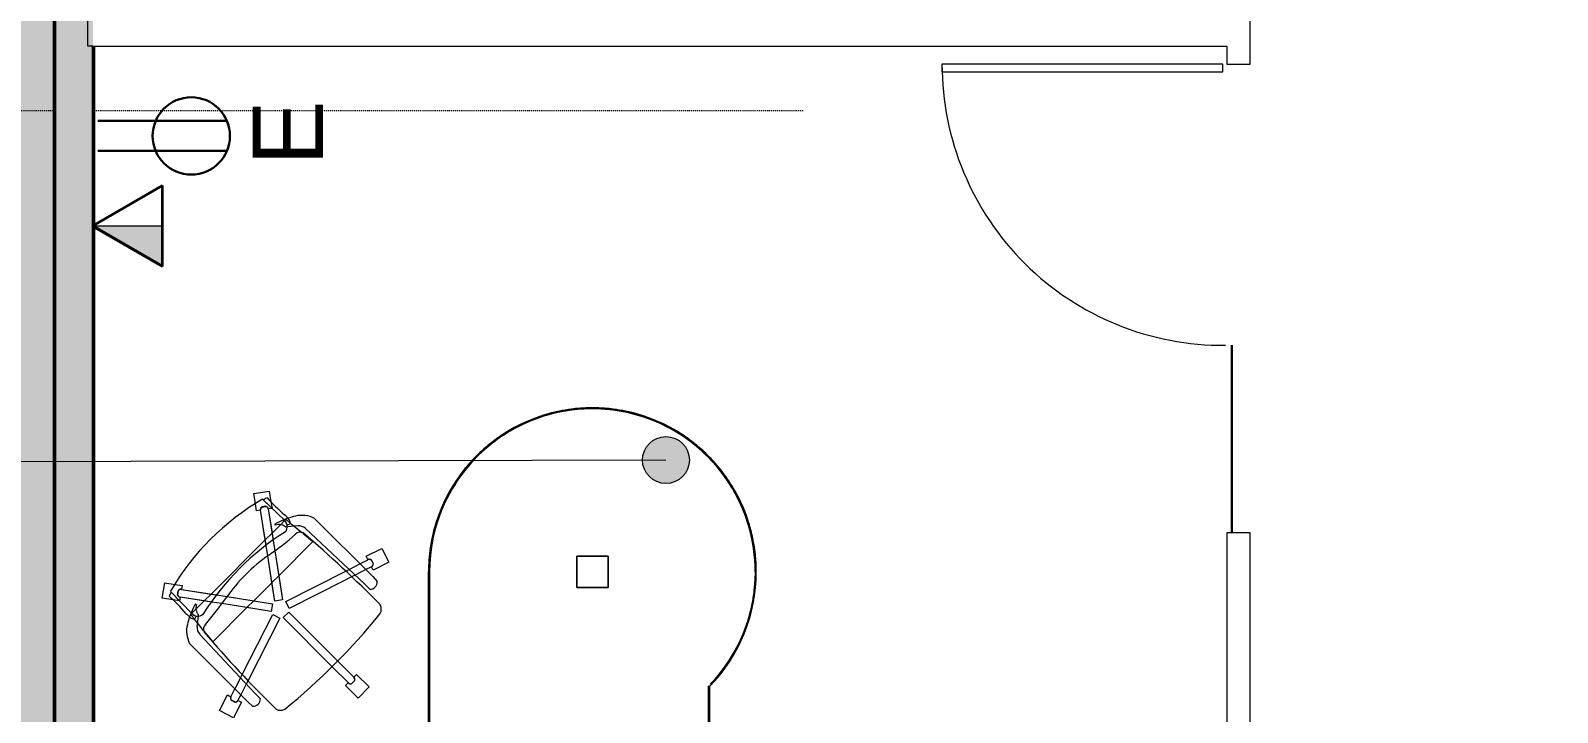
# Model space of a CAD drawing. Header units: inches. Extents: x 416 to 2283, y -56 to 1824.
# Drawn here: x 1642.8 to 1838.4, y 384.6 to 471.9 of the extents above; entities that cross this region are included whole.
import ezdxf

# ---------------------------------------------------------------- set-up
doc = ezdxf.new("R2010")
doc.units = ezdxf.units.IN
doc.header["$MEASUREMENT"] = 0
doc.linetypes.add('Dash 1_8_', pattern=[0.25, 0.125, -0.125])
for name, color, linetype, lineweight in [('A-ANNO-NOTE', 131, 'Continuous', 13), ('A-AREA-IDEN', 2, 'Continuous', 9), ('A-DETL-GENF', 92, 'Continuous', 9), ('A-DETL-THIN', 151, 'Continuous', 9), ('A-DOOR', 31, 'Continuous', 13), ('A-GLAZ', 151, 'Continuous', 13), ('A-WALL', 113, 'Continuous', 9), ('A-WALL-PATT', 111, 'Continuous', 13), ('I-FURN', 30, 'Continuous', 9), ('I-FURN-PNLS', 30, 'Continuous', 9), ('I-WALL', 2, 'Continuous', 13), ('Orbis - Background_dwg', 8, 'Continuous', 9), ('Orbis_AR$0$A-Wall-Exst', 7, 'Continuous', 9)]:
    doc.layers.add(name, color=color, linetype=linetype, lineweight=lineweight)
doc.styles.add('Swis721 Lt BT', font='swissl.ttf', dxfattribs={"height": 9})

# ---------------------------------------------------------------- blocks, each defined once
blk = doc.blocks.new('Door - Glass Single - Full Rail - Short Handle-7028100-Level XX  POWER _ SIGNAL')
at = {"layer": 'A-DOOR', "lineweight": 20}
for p, q in [((17, 38), (17, 2)), ((18, 38), (17, 38)), ((18, 2), (18, 38)), ((17, 2), (18, 2))]:
    blk.add_line(p, q, dxfattribs=at)
at = {"layer": 'A-DOOR', "lineweight": 9}
blk.add_arc((18, 2), 36, 90, 180.5, dxfattribs=at)
blk = doc.blocks.new('Frameless opening with glazing - 24_ x 84_-7275717-Level XX  POWER _ SIGNAL')
at = {"layer": 'A-GLAZ', "lineweight": 30}
blk.add_line((-13.5, -0.875), (10.5, -0.875), dxfattribs=at)
blk = doc.blocks.new('Zira Wksta 12 - Type 1-7470890-Level XX  POWER _ SIGNAL')
at = {"layer": 'I-FURN', "linetype": 'Dash 1_8_'}
for p, q in [((-108, 12), (-108, -79)), ((-108, -83.87), (-108, -114))]:
    blk.add_line(p, q, dxfattribs=at)
at = {"layer": 'I-FURN'}
for p, q in [((-47, -13), (-51, -13)), ((-51, -13), (-51, -17)), ((-51, -17), (-51, -13)), ((-51, -13), (-47, -13)), ((-47, -17), (-47, -13)), ((-47, -13), (-47, -17)), ((-51, -17), (-47, -17)), ((-47, -17), (-51, -17)), ((-52.01, -41.99), (-50.23, -41.09)), ((-52.01, -41.99), (-50.23, -41.09)), ((-50.99, -44), (-52.01, -41.99)), ((-50.99, -44), (-52.01, -41.99)), ((-50.23, -41.09), (-49.21, -43.09)), ((-50.23, -41.09), (-49.21, -43.09)), ((-48.39, -43.13), (-47.78, -42.56)), ((-55.84, -50.59), (-48.39, -43.13)), ((-47.47, -44.21), (-54.53, -51.76)), ((-50.56, -43.78), (-50.99, -44)), ((-50.56, -43.78), (-50.99, -44)), ((-50.03, -44.78), (-50.55, -43.77)), ((-50.03, -44.78), (-50.55, -43.77)), ((-50.05, -43.09), (-50.5, -43.32)), ((-50.05, -43.09), (-50.5, -43.32)), ((-50.49, -43.32), (-50.05, -43.1)), ((-50.49, -43.32), (-50.05, -43.1)), ((-49.32, -46.18), (-50.03, -44.78)), ((-49.32, -46.18), (-50.03, -44.78)), ((-49.65, -43.32), (-49.29, -44.04)), ((-49.65, -43.32), (-49.29, -44.04)), ((-49.21, -43.09), (-49.64, -43.31)), ((-49.21, -43.09), (-49.64, -43.31)), ((-49.29, -44.04), (-48.59, -45.4)), ((-49.29, -44.04), (-48.59, -45.4)), ((-46.77, -43.5), (-47.47, -44.21)), ((-35.86, -45.21), (-34.27, -43.61)), ((-35.86, -45.21), (-34.27, -43.61)), ((-34.27, -43.61), (-32.85, -45.03)), ((-34.27, -43.61), (-32.85, -45.03)), ((-49.1, -46.61), (-49.32, -46.18)), ((-49.1, -46.61), (-49.32, -46.18)), ((-45.19, -54.28), (-49.1, -46.61)), ((-45.19, -54.28), (-49.1, -46.61)), ((-48.59, -45.4), (-48.36, -45.86)), ((-48.59, -45.4), (-48.36, -45.86)), ((-48.36, -45.86), (-47.86, -46.84)), ((-48.36, -45.86), (-47.86, -46.84)), ((-47.86, -46.84), (-44.3, -53.83)), ((-47.86, -46.84), (-44.3, -53.83)), ((-37.6, -47.66), (-35.5, -45.56)), ((-37.6, -47.66), (-35.5, -45.56)), ((-34.8, -46.27), (-36.9, -48.37)), ((-34.8, -46.27), (-36.9, -48.37)), ((-35.52, -45.55), (-35.86, -45.21)), ((-35.52, -45.55), (-35.86, -45.21)), ((-34.7, -45.82), (-35.06, -45.46)), ((-34.7, -45.82), (-35.06, -45.46)), ((-35.06, -45.47), (-34.71, -45.82)), ((-35.06, -45.47), (-34.71, -45.82)), ((-34.44, -46.62), (-34.79, -46.28)), ((-34.44, -46.62), (-34.79, -46.28)), ((-32.85, -45.03), (-34.44, -46.62)), ((-32.85, -45.03), (-34.44, -46.62)), ((-43.85, -53.9), (-37.6, -47.66)), ((-43.85, -53.9), (-37.6, -47.66)), ((-36.9, -48.37), (-43.14, -54.61)), ((-36.9, -48.37), (-43.14, -54.61)), ((-52.93, -50.87), (-52.88, -50.81)), ((-52.88, -50.81), (-48.5, -55.18)), ((-54.89, -52.75), (-54.75, -54.1)), ((-54.84, -53.23), (-54.06, -52.26)), ((-54.06, -52.26), (-54.01, -52.21)), ((-53.94, -52.12), (-52.93, -50.87)), ((-58.3, -57.26), (-55.56, -54.41)), ((-55.56, -54.41), (-58.19, -57.16)), ((-55.71, -54.31), (-55.6, -54.17)), ((-55.63, -54.39), (-55.68, -54.33)), ((-55.6, -54.17), (-55.28, -53.77)), ((-55.03, -54.98), (-55.57, -54.45)), ((-55.25, -53.73), (-54.84, -53.23)), ((-55.16, -53.74), (-54.99, -54.11)), ((-54.75, -54.1), (-54.73, -54.26)), ((-51.71, -55.69), (-45.4, -54.69)), ((-48.5, -55.18), (-45.4, -54.69)), ((-45.4, -54.69), (-45.24, -55.68)), ((-45.4, -54.69), (-45.24, -55.68)), ((-44.3, -53.83), (-45.19, -54.28)), ((-44.3, -53.83), (-45.19, -54.28)), ((-43.14, -54.61), (-43.85, -53.9)), ((-43.14, -54.61), (-43.85, -53.9)), ((-59.35, -56.4), (-57.97, -56.18)), ((-59.35, -56.4), (-57.97, -56.18)), ((-59.04, -58.37), (-59.35, -56.4)), ((-59.04, -58.37), (-59.35, -56.4)), ((-57.97, -56.18), (-57.13, -56.04)), ((-57.97, -56.18), (-57.13, -56.04)), ((-57.13, -56.04), (-57.05, -56.52)), ((-57.13, -56.04), (-57.05, -56.52)), ((-57.05, -56.54), (-53.02, -55.9)), ((-57.05, -56.54), (-53.97, -56.05)), ((-54.99, -55.59), (-55.1, -55.67)), ((-53.97, -56.05), (-55.03, -54.98)), ((-53.97, -56.05), (-53.02, -55.9)), ((-53.09, -56.92), (-53.97, -56.05)), ((-53.02, -55.9), (-51.71, -55.69)), ((-53.02, -55.9), (-51.71, -55.69)), ((-51.03, -56.6), (-52.37, -56.81)), ((-51.03, -56.6), (-52.37, -56.81)), ((-51.71, -55.69), (-48.5, -55.18)), ((-45.24, -55.68), (-51.03, -56.6)), ((-47.63, -56.06), (-51.03, -56.6)), ((-48.5, -55.18), (-47.63, -56.06)), ((-45.24, -55.68), (-47.63, -56.06)), ((-47.59, -56.09), (-45.33, -58.35)), ((-45.84, -61.8), (-44.92, -56)), ((-45.3, -58.39), (-44.92, -56)), ((-43.93, -56.16), (-44.93, -62.47)), ((-44.92, -56), (-43.93, -56.16)), ((-44.92, -56), (-43.93, -56.16)), ((-43.93, -56.16), (-44.42, -59.27)), ((-43.52, -55.95), (-43.07, -55.06)), ((-43.52, -55.95), (-43.07, -55.06)), ((-35.85, -59.86), (-43.52, -55.95)), ((-35.85, -59.86), (-43.52, -55.95)), ((-43.07, -55.06), (-35.09, -59.12)), ((-43.07, -55.06), (-35.09, -59.12)), ((-57.71, -58.16), (-59.04, -58.37)), ((-57.71, -58.16), (-59.04, -58.37)), ((-56.82, -58.02), (-57.71, -58.16)), ((-56.82, -58.02), (-57.71, -58.16)), ((-57.39, -56.84), (-57.31, -57.35)), ((-57.39, -56.84), (-57.31, -57.35)), ((-57.3, -57.34), (-57.38, -56.84)), ((-57.3, -57.34), (-57.38, -56.84)), ((-52.37, -56.81), (-56.89, -57.52)), ((-53.09, -56.92), (-56.89, -57.52)), ((-56.89, -57.54), (-56.82, -58.02)), ((-56.89, -57.54), (-56.82, -58.02)), ((-52.37, -56.81), (-53.09, -56.92)), ((-46.16, -63.85), (-53.09, -56.92)), ((-45.84, -61.8), (-45.3, -58.39)), ((-45.3, -58.39), (-44.42, -59.27)), ((-41, -65.29), (-33.45, -58.24)), ((-33.45, -58.24), (-32.74, -57.53)), ((-31.8, -58.54), (-32.37, -59.15)), ((-44.42, -59.27), (-44.93, -62.47)), ((-44.42, -59.27), (-40.05, -63.64)), ((-32.37, -59.15), (-39.82, -66.6)), ((-35.42, -60.08), (-35.85, -59.86)), ((-35.42, -60.08), (-35.85, -59.86)), ((-34.02, -60.79), (-35.42, -60.08)), ((-34.02, -60.79), (-35.42, -60.08)), ((-35.09, -59.12), (-34.64, -59.35)), ((-35.09, -59.12), (-34.64, -59.35)), ((-34.64, -59.35), (-33.27, -60.05)), ((-34.64, -59.35), (-33.27, -60.05)), ((-33.27, -60.05), (-32.56, -60.42)), ((-33.27, -60.05), (-32.56, -60.42)), ((-32.55, -60.4), (-32.33, -59.97)), ((-32.55, -60.4), (-32.33, -59.97)), ((-32.33, -59.97), (-30.32, -60.99)), ((-32.33, -59.97), (-30.32, -60.99)), ((-46.05, -63.13), (-45.84, -61.8)), ((-46.05, -63.13), (-45.84, -61.8)), ((-44.93, -62.47), (-45.14, -63.78)), ((-44.93, -62.47), (-45.14, -63.78)), ((-33.01, -61.31), (-34.01, -60.8)), ((-33.01, -61.31), (-34.01, -60.8)), ((-33.24, -61.75), (-33.02, -61.32)), ((-33.24, -61.75), (-33.02, -61.32)), ((-31.23, -62.77), (-33.24, -61.75)), ((-31.23, -62.77), (-33.24, -61.75)), ((-32.34, -60.81), (-32.56, -61.25)), ((-32.56, -61.27), (-32.32, -60.81)), ((-32.34, -60.81), (-32.56, -61.25)), ((-32.56, -61.27), (-32.32, -60.81)), ((-30.32, -60.99), (-31.23, -62.77)), ((-30.32, -60.99), (-31.23, -62.77)), ((-46.76, -67.66), (-46.05, -63.13)), ((-46.76, -67.66), (-46.16, -63.85)), ((-46.16, -63.85), (-46.05, -63.13)), ((-45.29, -64.73), (-46.16, -63.85)), ((-45.14, -63.78), (-45.78, -67.81)), ((-45.14, -63.78), (-45.29, -64.73)), ((-40.11, -63.69), (-41.36, -64.7)), ((-40.05, -63.64), (-40.11, -63.69)), ((-43.65, -66.33), (-46.5, -69.06)), ((-46.39, -68.96), (-43.65, -66.33)), ((-45.29, -64.73), (-45.78, -67.81)), ((-44.22, -65.8), (-45.29, -64.73)), ((-44.91, -65.86), (-44.83, -65.75)), ((-43.69, -66.33), (-44.22, -65.8)), ((-43.57, -66.44), (-43.63, -66.39)), ((-43.41, -66.37), (-43.54, -66.47)), ((-43.5, -65.5), (-43.34, -65.51)), ((-43.01, -66.04), (-43.4, -66.36)), ((-43.34, -65.51), (-41.99, -65.66)), ((-43.34, -65.75), (-42.98, -65.92)), ((-42.47, -65.6), (-42.97, -66.01)), ((-41.5, -64.82), (-42.47, -65.6)), ((-41.44, -64.77), (-41.5, -64.82)), ((-47.4, -68.47), (-47.26, -67.58)), ((-47.4, -68.47), (-47.26, -67.58)), ((-47.26, -67.58), (-46.78, -67.65)), ((-47.26, -67.58), (-46.78, -67.65)), ((-46.58, -68.07), (-46.08, -68.15)), ((-46.58, -68.07), (-46.08, -68.15)), ((-46.08, -68.14), (-46.57, -68.06)), ((-46.08, -68.14), (-46.57, -68.06)), ((-45.76, -67.81), (-45.28, -67.89)), ((-45.76, -67.81), (-45.28, -67.89)), ((-45.28, -67.89), (-45.42, -68.73)), ((-45.28, -67.89), (-45.42, -68.73)), ((-47.61, -69.8), (-47.4, -68.47)), ((-47.61, -69.8), (-47.4, -68.47)), ((-45.63, -70.11), (-47.61, -69.8)), ((-45.63, -70.11), (-47.61, -69.8)), ((-45.42, -68.73), (-45.63, -70.11)), ((-45.42, -68.73), (-45.63, -70.11))]:
    blk.add_line(p, q, dxfattribs=at)
for centre, radius, start, end in [((62.79, -151.71), 153.52, 134.4749, 139.5213), ((-47.72, -43.52), 0.956, 0.8901, 93.1099), ((-44.21, -43.36), 1.31, 65.0433, 114.9567), ((-97.29, -108.06), 84.96, 39.1475, 50.8525), ((-50.2, -43.59), 0.407, 138.1651, 207.8349), ((-50.2, -43.59), 0.407, 166.033, 207.8349), ((-50.2, -43.59), 0.407, 138.1651, 166.033), ((-50.18, -43.59), 0.406, 139.6199, 207), ((-50.18, -43.59), 0.406, 153.0959, 193.524), ((-50.18, -43.59), 0.406, 193.524, 207), ((-50.18, -43.59), 0.406, 139.6199, 153.0959), ((-50, -43.49), 0.407, 40.0991, 95.8349), ((-50, -43.49), 0.407, 26.1651, 95.8349), ((-50.02, -43.5), 0.406, 40.476, 94.3801), ((-50.02, -43.5), 0.406, 27, 94.3801), ((-50.02, -43.5), 0.406, 27, 40.476), ((-50, -43.49), 0.407, 26.1651, 40.0991), ((-35.22, -45.83), 0.407, 66.1651, 135.8349), ((-35.22, -45.83), 0.407, 66.1651, 135.8349), ((-35.22, -45.85), 0.406, 67.6199, 135), ((-35.22, -45.85), 0.406, 121.524, 135), ((-35.22, -45.85), 0.406, 81.0959, 121.524), ((-35.22, -45.85), 0.406, 67.6199, 81.0959), ((-35.08, -45.98), 0.406, 315, 22.3801), ((-35.08, -45.98), 0.406, 315, 8.9041), ((-35.07, -45.99), 0.407, 314.1651, 23.8349), ((-35.07, -45.99), 0.407, 314.1651, 23.8349), ((-35.08, -45.98), 0.406, 8.9041, 22.3801), ((-52.6, -52.23), 3.63, 153.1789, 193.0478), ((-53.51, -52.7), 1.39, 137.8013, 182.1078), ((-53.33, -52.44), 0.763, 149.2338, 230.7662), ((-76.85, -36.61), 27.2, 312.4882, 319.0143), ((-53.49, -56.9), 3.74, 125.0936, 139.0143), ((-46.77, -50.88), 9.61, 193.0478, 198.9964), ((-46.77, -50.88), 9.61, 198.9964, 201.4906), ((-46.77, -50.88), 9.61, 201.6393, 202.073), ((-46.77, -50.88), 9.61, 202.2631, 209.9334), ((-55.29, -54.34), 0.613, 77.5427, 125.0936), ((-54.8, -55.14), 1.05, 50.9554, 136.1786), ((-54.8, -55.14), 1.05, 100.2002, 136.1786), ((-53.67, -55.17), 1.38, 154.5533, 167.4248), ((-53.67, -55.17), 1.38, 144.3471, 154.5533), ((-53.67, -55.17), 1.38, 140.0878, 143.7692), ((-25.52, -36.28), 33.83, 212.2285, 237.7715), ((-86.25, -81.01), 42.84, 34.9767, 40.7699), ((-32.59, -54.97), 1.31, 335.0433, 24.9567), ((-29.6, -40.36), 33.17, 209.4478, 210.4234), ((-56.99, -56.92), 0.407, 139.967, 167.8349), ((-56.99, -56.94), 0.406, 99, 166.3801), ((-56.99, -56.94), 0.406, 139.4281, 166.3801), ((-56.99, -56.92), 0.407, 126.033, 153.9009), ((-56.99, -56.92), 0.407, 98.1651, 139.967), ((-56.99, -56.94), 0.406, 99, 139.4281), ((-56.99, -56.92), 0.407, 98.1651, 126.033), ((-53.67, -55.17), 1.38, 169.0187, 183.4842), ((-53.67, -55.17), 1.38, 183.4842, 197.9497), ((-32.97, -43.73), 22.19, 214.9767, 235.0233), ((-140.95, 52.03), 153.52, 310.4787, 315.5251), ((-29.91, -40.67), 32.89, 210.304, 239.6925), ((-56.99, -56.92), 0.407, 153.9009, 167.8349), ((-56.96, -57.14), 0.407, 210.1651, 224.0991), ((-56.96, -57.14), 0.407, 210.1651, 224.0991), ((-56.96, -57.12), 0.406, 211.6199, 252.0479), ((-56.96, -57.12), 0.406, 211.6199, 225.0959), ((-56.96, -57.14), 0.407, 224.0991, 238.033), ((-56.96, -57.14), 0.407, 224.0991, 279.8349), ((-56.96, -57.12), 0.406, 225.0959, 238.5719), ((-56.96, -57.14), 0.407, 238.033, 251.967), ((-56.96, -57.12), 0.406, 238.5719, 252.0479), ((-56.96, -57.14), 0.407, 251.967, 265.9009), ((-56.96, -57.12), 0.406, 252.0479, 279), ((-56.96, -57.12), 0.406, 252.0479, 279), ((-56.96, -57.14), 0.407, 265.9009, 279.8349), ((-32.76, -58.49), 0.956, 356.8901, 89.1099), ((-32.74, -60.78), 0.406, 36.0479, 63), ((-32.74, -60.78), 0.406, 355.6199, 63), ((-32.73, -60.77), 0.407, 354.1651, 63.8349), ((-32.73, -60.77), 0.407, 354.1651, 63.8349), ((-32.74, -60.78), 0.406, 355.6199, 36.0479), ((-70.25, -97.02), 42.84, 49.2301, 55.0233), ((-32.83, -60.96), 0.407, 242.1651, 311.8349), ((-32.83, -60.96), 0.407, 242.1651, 311.8349), ((-32.83, -60.95), 0.406, 243, 310.3801), ((-32.83, -60.95), 0.406, 243, 296.9041), ((-32.83, -60.95), 0.406, 296.9041, 310.3801), ((-40.11, -57.53), 9.61, 240.0666, 247.7369), ((-44.4, -64.43), 1.38, 252.0503, 266.5158), ((-44.4, -64.43), 1.38, 266.5158, 280.9813), ((-44.4, -64.43), 1.38, 282.5752, 295.4467), ((-44.4, -64.43), 1.38, 295.4467, 309.9122), ((-40.11, -57.53), 9.61, 247.927, 248.3607), ((-46.14, -64.26), 3.74, 310.9857, 324.9064), ((-44.38, -65.56), 1.05, 313.8214, 39.0446), ((-44.38, -65.56), 1.05, 313.8214, 349.7998), ((-40.11, -57.53), 9.61, 248.5094, 251.0036), ((-43.58, -66.05), 0.613, 324.9064, 12.4573), ((-41.68, -64.09), 0.763, 219.2338, 300.7662), ((-41.94, -64.27), 1.39, 267.8922, 312.1987), ((-46.38, -67.72), 0.407, 170.1651, 239.8349), ((-46.38, -67.72), 0.407, 170.1651, 211.967), ((-46.36, -67.72), 0.406, 171, 211.4281), ((-46.36, -67.72), 0.406, 171, 211.4281), ((-46.38, -67.72), 0.407, 211.967, 225.9009), ((-46.36, -67.72), 0.406, 211.4281, 238.3801), ((-46.36, -67.72), 0.406, 211.4281, 238.3801), ((-46.38, -67.72), 0.407, 225.9009, 239.8349), ((-46.16, -67.76), 0.407, 282.1651, 351.8349), ((-46.18, -67.75), 0.406, 283.6199, 351), ((-46.16, -67.76), 0.407, 282.1651, 337.9009), ((-46.18, -67.75), 0.406, 283.6199, 310.5719), ((-46.18, -67.75), 0.406, 310.5719, 337.524), ((-25.85, -87.61), 27.2, 130.9857, 137.5118), ((-46.18, -67.75), 0.406, 337.524, 351), ((-46.16, -67.76), 0.407, 337.9009, 351.8349), ((-40.11, -57.53), 9.61, 251.0036, 256.9522), ((-41.46, -63.36), 3.63, 256.9522, 296.8211), ((-29.6, -40.36), 33.17, 239.5766, 240.5522)]:
    blk.add_arc(centre, radius, start, end, dxfattribs=at)
at = {"layer": 'I-FURN-PNLS'}
for p, q in [((-34.3, 0), (0, 0)), ((-34.3, 0), (0, 0)), ((0, 0), (-34.3, 0)), ((-34.3, 0), (0, 0)), ((-34.37, -0.11), (-34.35, -0.13)), ((-34.35, -0.13), (-34.37, -0.11)), ((-34.35, -0.13), (-34.37, -0.11)), ((-34.37, -0.11), (-34.35, -0.13)), ((-34.35, -0.13), (-0.13, -0.13)), ((-0.13, -0.13), (-34.35, -0.13)), ((-0.13, -0.13), (-34.35, -0.13)), ((-34.35, -0.13), (-0.13, -0.13)), ((-0.13, -35.87), (-49, -35.87)), ((-49, -35.87), (-0.13, -35.87)), ((-49, -35.87), (-0.13, -35.87)), ((-0.13, -35.87), (-49, -35.87)), ((0, -36), (-49, -36)), ((0, -36), (-49, -36)), ((-49, -36), (0, -36)), ((-49, -36), (-24, -36))]:
    blk.add_line(p, q, dxfattribs=at)
for radius, start, end in [(21, 90, 270), (21, 90, 270), (20.87, 90, 180), (20.87, 90, 180), (20.87, 90, 155.4545), (21, 90, 98.382), (21, 90, 98.1818), (20.87, 90, 98.1818), (21, 45.5847, 90), (21, 45.5847, 90), (21, 45.5847, 90), (21, 45.5847, 90), (20.88, 46.3945, 90), (20.88, 82.5741, 90), (20.88, 82.5741, 90), (20.88, 46.3945, 90), (20.87, 114.5455, 122.7273), (21, 115.1473, 118.7187), (21, 115.1473, 118.7187), (21, 110.1031, 115.1473), (21, 114.5455, 115.1473), (21, 110.1031, 114.5455), (20.87, 106.3636, 114.5455), (21, 106.7644, 110.1031), (21, 106.7644, 110.1031), (21, 101.1684, 106.7644), (21, 101.1684, 106.7644), (20.87, 98.1818, 106.3636), (21, 98.382, 101.1684), (21, 98.382, 101.1684), (21, 98.1818, 98.382), (20.88, 60.2965, 82.5741), (20.88, 75.1483, 82.5741), (20.88, 52.8707, 75.1483), (20.87, 122.7273, 130.9091), (21, 123.5308, 127.228), (21, 123.5308, 127.228), (21, 118.7187, 123.5308), (21, 118.7187, 123.5308), (20.88, 46.3945, 60.2965), (20.87, 130.9091, 180), (21, 131.915, 135.6889), (21, 131.915, 135.6889), (21, 127.228, 131.915), (21, 130.9091, 131.915), (21, 127.228, 130.9091), (20.88, 46.3945, 52.8707), (21, 140.3, 144.1238), (21, 140.3, 144.1238), (21, 135.6889, 140.3), (21, 139.0909, 140.3), (21, 135.6889, 139.0909), (20.88, 45.5229, 45.7213), (20.88, 45.5229, 45.7213), (20.88, 45.5229, 45.7213), (20.88, 45.5229, 45.7213), (21, 144.1238, 148.6861), (21, 147.2727, 148.6861), (21, 144.1238, 147.2727), (21, 152.5432, 157.0735), (21, 152.5432, 157.0735), (21, 148.6861, 152.5432), (21, 148.6861, 152.5432), (20.87, 155.4545, 180), (21, 157.0735, 160.9524), (21, 157.0735, 160.9524), (21, 165.4626, 169.3548), (21, 165.4626, 169.3548), (21, 160.9524, 165.4626), (21, 160.9524, 165.4626), (21, 169.3548, 173.8538), (21, 169.3548, 173.8538), (21, 173.8538, 177.7523), (21, 173.8538, 177.7523), (21, 177.7523, 180), (21, 177.7523, 180), (21, 180, 182.2477), (21, 180, 182.2477), (20.87, 180, 270), (20.87, 180, 196.3636), (20.87, 180, 270), (20.87, 180, 270), (21, 182.2477, 186.1462), (21, 182.2477, 186.1462), (21, 186.1462, 190.6452), (21, 186.1462, 190.6452), (21, 190.6452, 194.5374), (21, 190.6452, 194.5374), (21, 194.5374, 199.0476), (21, 194.5374, 199.0476), (20.87, 196.3636, 204.5455), (21, 199.0476, 202.9265), (21, 199.0476, 202.9265), (21, 202.9265, 207.4568), (21, 202.9265, 207.4568), (20.87, 204.5455, 220.9091), (21, 207.4568, 211.3139), (21, 207.4568, 211.3139), (21, 211.3139, 215.8762), (21, 211.3139, 215.8762), (21, 215.8762, 219.7), (21, 215.8762, 219.7), (21, 219.7, 224.3111), (21, 219.7, 224.3111), (20.87, 220.9091, 237.2727), (21, 224.3111, 228.085), (21, 224.3111, 228.085), (21, 228.085, 232.772), (21, 228.085, 232.772), (21, 232.772, 236.4692), (21, 232.772, 236.4692), (21, 236.4692, 241.2813), (21, 236.4692, 241.2813), (20.87, 237.2727, 270), (21, 241.2813, 244.8527), (21, 241.2813, 244.8527), (21, 244.8527, 249.8969), (21, 244.8527, 249.8969), (21, 249.8969, 253.2356), (21, 249.8969, 253.2356), (21, 253.2356, 258.8316), (21, 253.2356, 258.8316), (21, 258.8316, 261.618), (21, 258.8316, 261.618), (21, 261.618, 270), (21, 261.618, 270)]:
    blk.add_arc((-49, -15), radius, start, end, dxfattribs=at)
blk = doc.blocks.new('Orbis - Background_dwg-7329766-Level XX  POWER _ SIGNAL')
at = {"layer": 'Orbis_AR$0$A-Wall-Exst'}
h = blk.add_hatch(color=256, dxfattribs=at)
h.paths.add_polyline_path([(1645.87, 56.98), (1645.98, 56.98), (1645.98, 67.98), (1645.87, 67.98), (1645.87, 62.31)], flags=0)
h.paths.add_polyline_path([(1650.86, 97.98), (1650.87, 97.98), (1650.86, 97.98)], flags=0)
h.paths.add_polyline_path([(1645.92, 97.98), (1645.98, 97.98), (1645.98, 207.29), (1645.87, 207.29), (1645.87, 97.98)], flags=0)
h.paths.add_polyline_path([(1650.86, 164.24), (1650.87, 164.32), (1650.86, 164.89)], flags=0)
h.paths.add_polyline_path([(1650.8, 239.19), (1650.87, 239.19), (1650.87, 246.16), (1650.8, 246.16)], flags=0)
h.paths.add_polyline_path([(1645.87, 239.19), (1645.92, 239.19), (1645.92, 593.98), (1645.87, 593.97), (1645.87, 246.16)], flags=0)
h.paths.add_polyline_path([(1650.86, 250.16), (1650.87, 250.16), (1650.87, 349.6), (1650.8, 349.6), (1650.8, 250.16)], flags=0)
h.paths.add_polyline_path([(1650.87, 353.6), (1650.87, 469.89), (1650.8, 469.89), (1650.8, 353.6)], flags=0)
h.paths.add_polyline_path([(1650.8, 473.89), (1650.87, 473.89), (1650.87, 589.98), (1650.8, 589.98), (1650.8, 477.59)], flags=0)
at = {"layer": 'Orbis_AR$0$A-Wall-Exst', "color": 50, "lineweight": 50}
blk.add_line((1650.87, 377.6), (1650.87, 469.89), dxfattribs=at)
at = {"layer": 'Orbis_AR$0$A-Wall-Exst', "color": 50, "lineweight": 50, "flags": 128}
blk.add_lwpolyline([(1645.87, 593.98), (1645.87, 593.48), (1645.87, 350.1), (1645.87, 248.16), (1645.87, 239.19)], dxfattribs=at)

msp = doc.modelspace()

# ---------------------------------------------------------------- hatches: boundary and pattern name
at = {"layer": 'A-ANNO-NOTE', "lineweight": 9}
msp.add_hatch(color=256, dxfattribs=at).paths.add_polyline_path([(1659.66, 441.7), (1659.66, 446.85), (1650.73, 446.85)], flags=0)
at = {"layer": 'A-AREA-IDEN'}
h = msp.add_hatch(color=256, dxfattribs=at)
edge = h.paths.add_edge_path(flags=0)
edge.add_arc((1724.22, 416.91), 3, 0, 360)
at = {"layer": 'A-DETL-GENF'}
h = msp.add_hatch(color=9, dxfattribs=at)
h.paths.add_polyline_path([(1806.16, -9.77), (2180.09, -9.77), (2180.09, 282.04), (2178.37, 282.04), (2178.37, 269.98), (2160.37, 269.98), (2160.37, 281.98), (2145.5, 281.98), (2145.5, 222.1), (2148.37, 222.1), (2148.37, 48.98), (1645.98, 48.98), (1645.98, 56.98), (1645.87, 56.98), (1645.87, 67.98), (1645.98, 67.98), (1645.98, 68.19), (1645.77, 68.21), (1643.24, 68.89), (1642.84, 69.08), (1642.63, 69.12), (1642.36, 69.3), (1640.87, 69.99), (1639.47, 70.98), (1636.37, 70.98), (1636.37, 74.07), (1635.38, 75.48), (1634.68, 76.98), (1634.51, 77.24), (1634.47, 77.43), (1634.27, 77.85), (1633.6, 80.38), (1633.38, 83.07), (1633.6, 85.59), (1634.27, 88.11), (1635.38, 90.48), (1636.37, 91.9), (1636.37, 94.98), (1639.44, 94.98), (1640.87, 95.97), (1643.24, 97.08), (1645.98, 97.86), (1645.98, 97.98), (1645.87, 97.98), (1645.87, 207.29), (1645.98, 207.29), (1645.98, 208.97), (1636.37, 208.97), (1636.37, 239.19), (1645.87, 239.19), (1645.87, 593.98), (1179.62, 593.98), (1179.62, 528.98), (592.87, 528.98), (592.87, 464.97), (570.87, 464.97), (570.87, 469.97), (587.87, 469.97), (587.87, 521.97), (527.87, 521.97), (527.87, 469.97), (530.87, 469.97), (530.87, 464.97), (527.87, 464.97), (527.87, 299.85), (570.87, 299.85), (570.87, 268.97), (580.37, 268.97), (580.37, 208.97), (570.87, 208.97), (570.87, 117.73), (565.87, 117.73), (565.87, 168.98), (551.87, 168.98), (551.87, 249.98), (556.37, 249.98), (556.37, 268.97), (565.87, 268.97), (565.87, 294.85), (522.87, 294.85), (522.87, 310.85), (478.07, 310.85), (478.07, 314.85), (522.87, 314.85), (522.87, 517.98), (498.87, 517.98), (498.87, 521.97), (527.87, 521.98), (527.87, 593.97), (498.87, 593.97), (498.87, 597.97), (415.76, 597.97), (415.76, -9.77), (1750.54, -9.77)], flags=0)
h.paths.add_polyline_path([(1439.37, 58.98), (1435.75, 59.1), (1357.37, 59.1), (1357.37, 54.98), (1402.37, 54.98), (1402.37, 58.98), (1435.75, 58.98)], flags=0)
h.paths.add_polyline_path([(1354.37, 47.98), (1350.37, 47.98), (1350.37, 122.98), (1361, 122.98), (1361, 62.73), (1439.37, 62.73), (1439.37, 51.98), (1409.37, 51.98), (1409.37, 47.98), (1357.37, 47.98)], flags=0)
h.paths.add_polyline_path([(928.37, 67.98), (928.24, 68), (925.84, 68.21), (923.32, 68.89), (922.97, 69.05), (922.63, 69.12), (922.17, 69.42), (920.95, 69.99), (919.55, 70.98), (916.37, 70.98), (916.37, 74.18), (915.46, 75.48), (914.94, 76.59), (914.49, 77.34), (914.35, 77.85), (913.68, 80.38), (913.45, 82.58), (913.39, 83.07), (913.51, 83.68), (913.68, 85.59), (914.51, 88.72), (914.92, 89.32), (915.46, 90.48), (916.37, 91.79), (916.37, 94.98), (919.52, 94.98), (920.95, 95.97), (922.25, 96.58), (922.63, 96.83), (922.91, 96.89), (923.32, 97.08), (925.84, 97.76), (928.54, 97.98), (931.05, 97.76), (933.58, 97.08), (935.95, 95.97), (937.37, 94.98), (940.37, 94.98), (940.37, 92.01), (941.44, 90.48), (942.54, 88.11), (943.22, 85.59), (943.45, 82.98), (943.22, 80.38), (942.54, 77.85), (941.44, 75.48), (940.37, 73.96), (940.37, 70.98), (937.35, 70.98), (935.95, 69.99), (933.58, 68.89), (931.05, 68.21), (928.41, 67.98)], flags=0)
h.paths.add_polyline_path([(568.37, 67.98), (568.3, 67.99), (565.77, 68.21), (563.24, 68.89), (562.84, 69.08), (562.63, 69.12), (562.36, 69.3), (560.87, 69.99), (559.47, 70.98), (556.37, 70.98), (556.37, 74.07), (555.38, 75.48), (554.68, 76.98), (554.51, 77.24), (554.47, 77.43), (554.27, 77.85), (553.6, 80.38), (553.38, 83.07), (553.6, 85.59), (554.27, 88.11), (555.38, 90.48), (556.37, 91.9), (556.37, 94.98), (559.44, 94.98), (560.87, 95.97), (563.24, 97.08), (565.77, 97.76), (568.46, 97.98), (570.97, 97.76), (573.5, 97.08), (575.87, 95.97), (577.3, 94.98), (580.37, 94.98), (580.37, 91.9), (581.36, 90.48), (582.47, 88.11), (583.14, 85.59), (583.37, 82.97), (583.14, 80.38), (582.47, 77.85), (582.27, 77.43), (582.23, 77.24), (582.06, 76.98), (581.36, 75.48), (580.37, 74.07), (580.37, 70.98), (577.27, 70.98), (575.87, 69.99), (574.38, 69.3), (574.11, 69.12), (573.9, 69.08), (573.5, 68.89), (570.97, 68.21), (568.41, 67.98)], flags=0)
h.paths.add_polyline_path([(1288.37, 67.98), (1288.3, 67.99), (1285.77, 68.21), (1283.24, 68.89), (1282.84, 69.08), (1282.63, 69.12), (1282.36, 69.3), (1280.87, 69.99), (1279.47, 70.98), (1276.37, 70.98), (1276.37, 74.07), (1275.38, 75.48), (1274.68, 76.98), (1274.51, 77.24), (1274.47, 77.43), (1274.27, 77.85), (1273.6, 80.38), (1273.38, 83.07), (1273.6, 85.59), (1274.27, 88.11), (1275.38, 90.48), (1276.37, 91.9), (1276.37, 94.98), (1279.44, 94.98), (1280.87, 95.97), (1283.24, 97.08), (1285.77, 97.76), (1288.46, 97.98), (1290.97, 97.76), (1293.5, 97.08), (1295.87, 95.97), (1297.3, 94.98), (1300.37, 94.98), (1300.37, 91.9), (1301.36, 90.48), (1302.47, 88.11), (1303.14, 85.59), (1303.37, 82.97), (1303.14, 80.38), (1302.47, 77.85), (1302.27, 77.43), (1302.23, 77.24), (1302.06, 76.98), (1301.36, 75.48), (1300.37, 74.07), (1300.37, 70.98), (1297.27, 70.98), (1295.87, 69.99), (1294.38, 69.3), (1294.11, 69.12), (1293.9, 69.08), (1293.5, 68.89), (1290.97, 68.21), (1288.41, 67.98)], flags=0)
h.paths.add_polyline_path([(565.87, 172.48), (565.87, 208.97), (556.37, 208.97), (556.37, 246.48), (555.37, 246.48), (555.37, 172.48)], flags=0)
h.paths.add_polyline_path([(940.37, 208.97), (916.37, 208.97), (916.37, 209.19), (916.15, 209.19), (916.15, 239.19), (940.15, 239.19), (940.15, 238.97), (940.37, 238.97), (940.37, 214.97)], flags=0)
h.paths.add_polyline_path([(1288.06, 208.97), (1276.37, 208.97), (1276.37, 239.19), (1300.37, 239.19), (1300.37, 208.97)], flags=0)
h.paths.add_polyline_path([(1368.31, 449.11), (1368.31, 449.11), (1368.31, 463.86)], flags=0)
h.paths.add_polyline_path([(1327.07, 460.94), (1325.09, 461.25), (1325.44, 463.48), (1325.92, 463.4), (1325.94, 463.2), (1326.06, 463.02), (1326.12, 462.98), (1326.7, 462.93), (1326.8, 462.98), (1326.92, 463.18), (1326.94, 463.24), (1327.41, 463.14), (1327.2, 461.81)], flags=0)
h.paths.add_polyline_path([(1326.62, 462.91), (1326.06, 463.04), (1325.98, 463.15), (1325.95, 463.24), (1325.95, 463.48), (1327.78, 475.05), (1328.77, 474.89), (1326.87, 463.1), (1326.79, 463.03), (1326.62, 462.91)], flags=0)
h.paths.add_polyline_path([(1353.03, 467.68), (1353.03, 467.8), (1353.03, 470.92)], flags=0)
h.paths.add_polyline_path([(1341.47, 468.28), (1339.46, 469.3), (1339.69, 469.73), (1339.87, 469.68), (1340.08, 469.75), (1340.15, 469.8), (1340.38, 470.25), (1340.33, 470.48), (1340.21, 470.61), (1340.16, 470.67), (1340.38, 471.08), (1342.37, 470.06), (1342.19, 469.7)], flags=0)
h.paths.add_polyline_path([(1352.24, 469.36), (1352.24, 469.36), (1352.24, 469.9)], flags=0)
h.paths.add_polyline_path([(1339.87, 469.7), (1339.59, 469.8), (1329.18, 475.1), (1329.63, 475.99), (1340.22, 470.55), (1340.35, 470.36), (1340.34, 470.2), (1340.12, 469.79), (1339.97, 469.72)], flags=0)
h.paths.add_polyline_path([(1313.66, 472.68), (1313.35, 474.66), (1315.57, 475.01), (1315.65, 474.53), (1315.47, 474.46), (1315.33, 474.29), (1315.32, 474.14), (1315.43, 473.66), (1315.52, 473.57), (1315.71, 473.51), (1315.81, 473.51), (1315.88, 473.03), (1314.4, 472.8)], flags=0)
h.paths.add_polyline_path([(1315.71, 473.52), (1315.56, 473.59), (1315.39, 473.77), (1315.34, 474.24), (1315.51, 474.46), (1315.81, 474.54), (1327.3, 476.36), (1327.46, 475.37), (1315.74, 473.53)], flags=0)
h.paths.add_polyline_path([(1329.56, 476.44), (1328.85, 477.15), (1337.35, 485.59), (1337.45, 485.6), (1337.64, 485.58), (1337.99, 485.23), (1337.96, 484.86), (1337.88, 484.76), (1330.27, 477.15)], flags=0)
h.paths.add_polyline_path([(1327.51, 476.77), (1322.12, 487.37), (1322.15, 487.62), (1322.22, 487.73), (1322.65, 487.96), (1322.85, 487.91), (1322.98, 487.81), (1323.05, 487.73), (1328.4, 477.22), (1328.26, 477.15)], flags=0)
h.paths.add_polyline_path([(1369.31, 490.36), (1369.31, 490.36), (1369.31, 491.04)], flags=0)
h.paths.add_polyline_path([(1338.26, 484.43), (1337.92, 484.79), (1338.02, 484.94), (1338.03, 485.14), (1337.99, 485.24), (1337.59, 485.61), (1337.42, 485.62), (1337.24, 485.55), (1337.18, 485.51), (1336.84, 485.85), (1338.43, 487.44), (1339.85, 486.02), (1338.67, 484.85)], flags=0)
h.paths.add_polyline_path([(1321.71, 487.05), (1320.69, 489.06), (1322.47, 489.97), (1323.49, 487.96), (1323.04, 487.77), (1322.93, 487.89), (1322.75, 487.97), (1322.6, 487.94), (1322.15, 487.67), (1322.1, 487.56), (1322.11, 487.34), (1322.1, 487.26)], flags=0)
h.paths.add_polyline_path([(972.87, 593.97), (935.62, 593.98), (935.62, 598.98), (937.62, 598.98), (937.62, 740.22), (867.12, 740.22), (867.12, 647.48), (844.25, 647.48), (844.25, 623.98), (893.25, 623.98), (893.25, 598.98), (895.62, 598.98), (895.62, 593.98), (888.25, 593.98), (888.25, 612.48), (844.25, 612.48), (844.25, 593.98), (835.25, 593.98), (835.25, 598.98), (839.25, 598.98), (839.25, 647.48), (814.25, 647.48), (814.25, 652.48), (862.12, 652.48), (862.12, 745.22), (891.62, 745.22), (891.62, 840.22), (857.37, 840.22), (857.37, 845.22), (919.37, 845.22), (919.37, 947.22), (746.62, 947.22), (746.62, 845.22), (808.62, 845.22), (808.62, 706.22), (765.25, 706.22), (765.25, 598.98), (795.25, 598.98), (795.25, 593.98), (730.25, 593.98), (730.25, 598.98), (760.25, 598.98), (760.25, 706.22), (732.62, 706.22), (732.62, 711.22), (794.62, 711.22), (794.62, 840.22), (654.87, 840.22), (654.87, 774.98), (679.87, 774.98), (679.87, 769.98), (654.87, 769.98), (654.87, 674.98), (679.87, 674.98), (679.87, 652.48), (711.25, 652.48), (711.25, 647.48), (686.25, 647.48), (686.25, 598.98), (690.25, 598.98), (690.25, 593.98), (677.87, 593.98), (677.87, 598.98), (681.25, 598.98), (681.25, 647.48), (638.87, 647.48), (638.87, 627.97), (648.87, 627.97), (648.87, 598.98), (649.87, 598.98), (649.87, 593.98), (580.87, 593.98), (580.87, 599.98), (632.87, 599.98), (632.87, 807.98), (538.87, 807.97), (538.87, 599.98), (540.87, 599.98), (540.87, 593.98), (971.92, 593.97)], flags=0)
h.paths.add_polyline_path([(1209.87, 596.98), (1247.87, 596.98), (1247.87, 605.72), (1209.87, 605.72), (1209.87, 598.98)], flags=0)
h.paths.add_polyline_path([(1010.87, 596.98), (1010.87, 605.72), (972.87, 605.72), (972.87, 596.98)], flags=0)
h.paths.add_polyline_path([(528.14, 596.98), (536.87, 596.98), (536.87, 597.97), (527.87, 597.97), (527.87, 596.98)], flags=0)
h.paths.add_polyline_path([(634.87, 596.98), (648.87, 596.98), (648.87, 597.97), (634.87, 597.97)], flags=0)
h.paths.add_polyline_path([(519.37, 597.97), (522.87, 597.97), (522.87, 598.47), (519.37, 598.47)], flags=0)
h.paths.add_polyline_path([(1669.37, 598.98), (1669.37, 946.98), (1553.37, 946.98), (1553.37, 951.98), (1513.37, 951.98), (1513.37, 946.98), (1506.37, 946.97), (1506.37, 916.97), (1496.37, 916.97), (1496.37, 736.97), (1506.37, 736.97), (1506.37, 706.97), (1497.62, 706.97), (1497.62, 598.98), (1636.37, 598.98), (1636.37, 626.3), (1660.37, 626.3), (1660.37, 598.98), (1667.12, 598.98)], flags=0)
h.paths.add_polyline_path([(1305.62, 598.98), (1389.12, 598.98), (1389.12, 706.97), (1380.37, 706.97), (1380.37, 736.97), (1390.37, 736.97), (1390.37, 820.98), (1388.37, 820.98), (1388.37, 825.98), (1390.37, 825.98), (1390.37, 913.99), (1377.37, 913.99), (1377.37, 951.98), (1290.37, 951.98), (1290.37, 913.99), (1277.37, 913.99), (1277.37, 891.98), (1272.12, 891.98), (1272.12, 934.97), (1179.87, 934.97), (1179.87, 891.98), (1167.87, 891.98), (1167.87, 845.98), (1179.87, 845.98), (1179.87, 787.98), (1167.87, 787.98), (1167.87, 741.98), (1179.87, 741.98), (1179.87, 683.98), (1167.87, 683.98), (1167.87, 637.98), (1179.87, 637.98), (1179.87, 610.97), (1277.87, 610.97), (1277.87, 820.73), (1272.12, 820.73), (1272.12, 845.98), (1277.37, 845.98), (1277.37, 825.98), (1348.37, 825.98), (1348.37, 820.98), (1283.12, 820.98), (1283.12, 598.98)], flags=0)
h.paths.add_polyline_path([(1394.37, 599.23), (1492.37, 599.23), (1492.37, 701.72), (1394.37, 701.72), (1394.37, 601.9)], flags=0)
h.paths.add_polyline_path([(519.37, 601.97), (519.37, 631.47), (532.87, 631.47), (532.87, 794.97), (415.76, 794.97), (415.76, 601.97), (448.58, 601.97)], flags=0)
h.paths.add_polyline_path([(942.87, 610.97), (1040.87, 610.97), (1040.87, 637.98), (1052.87, 637.98), (1052.87, 683.98), (1040.87, 683.98), (1040.87, 741.98), (1052.87, 741.98), (1052.87, 787.98), (1040.87, 787.98), (1040.87, 845.98), (1052.87, 845.98), (1052.87, 891.98), (1040.87, 891.98), (1040.87, 918.98), (942.87, 918.98), (942.87, 643.71)], flags=0)
h.paths.add_polyline_path([(886.76, 616.48), (888.25, 616.48), (888.25, 619.98), (844.25, 619.98), (844.25, 616.48), (860.69, 616.48)], flags=0)
h.paths.add_polyline_path([(639.55, 652.48), (674.87, 652.48), (674.87, 669.98), (638.87, 669.98), (638.87, 652.48)], flags=0)
h.paths.add_polyline_path([(638.87, 674.98), (650.87, 674.98), (650.87, 840.23), (639.87, 840.23), (639.87, 837.97), (648.87, 837.97), (648.87, 807.97), (638.87, 807.97), (638.87, 678.98)], flags=0)
h.paths.add_polyline_path([(1416.85, 706.97), (1492.37, 706.97), (1492.37, 730.73), (1394.37, 730.73), (1394.37, 706.97), (1396.37, 706.97)], flags=0)
h.paths.add_polyline_path([(803.62, 711.22), (803.62, 840.22), (799.62, 840.22), (799.62, 711.22)], flags=0)
h.paths.add_polyline_path([(1416.85, 735.98), (1490.37, 735.98), (1490.37, 945.98), (1488.37, 945.98), (1488.37, 951.98), (1448.37, 951.98), (1448.37, 945.98), (1396.37, 945.98), (1396.37, 735.98)], flags=0)
h.paths.add_polyline_path([(896.62, 745.22), (898.37, 745.22), (898.37, 840.22), (896.62, 840.22), (896.62, 745.47)], flags=0)
h.paths.add_polyline_path([(937.62, 745.47), (937.62, 839.97), (903.62, 839.97), (903.62, 745.47), (931.34, 745.47)], flags=0)
h.paths.add_polyline_path([(527.87, 798.47), (532.87, 798.47), (532.87, 807.97), (522.87, 807.97), (522.87, 798.47), (526.99, 798.47)], flags=0)
h.paths.add_polyline_path([(415.76, 798.97), (519.37, 798.97), (519.37, 948.22), (415.76, 948.22), (415.76, 811.64)], flags=0)
h.paths.add_polyline_path([(536.87, 812.98), (634.87, 812.98), (634.87, 839.98), (536.87, 839.98), (536.87, 837.97)], flags=0)
h.paths.add_polyline_path([(526.99, 837.97), (531.62, 837.97), (531.62, 841.73), (522.87, 841.73), (522.87, 837.97), (523.37, 837.97)], flags=0)
h.paths.add_polyline_path([(742.62, 845.22), (742.62, 947.22), (733.62, 947.22), (733.62, 845.22), (735.24, 845.22)], flags=0)
h.paths.add_polyline_path([(937.62, 845.22), (937.62, 924.23), (1040.87, 924.23), (1040.87, 934.97), (1010.87, 934.97), (1010.87, 949.22), (972.87, 949.22), (972.87, 934.97), (942.87, 934.97), (942.87, 949.22), (923.37, 949.22), (923.37, 845.22), (934.14, 845.22)], flags=0)
h.paths.add_polyline_path([(536.87, 845.23), (644.37, 845.23), (644.37, 886.72), (680.37, 886.72), (680.37, 948.22), (677.37, 948.22), (677.37, 952.22), (815.37, 952.22), (815.37, 1012.22), (565.87, 1012.22), (565.87, 1044.97), (415.76, 1044.97), (415.76, 952.22), (552.87, 952.22), (552.87, 962.47), (583.87, 962.47), (583.87, 952.22), (637.37, 952.22), (637.37, 948.22), (583.87, 948.22), (583.87, 931.47), (552.87, 931.47), (552.87, 948.22), (523.37, 948.22), (523.37, 845.23), (534.87, 845.23)], flags=0)
h.paths.add_polyline_path([(649.62, 845.47), (673.62, 845.47), (673.62, 881.47), (649.62, 881.47), (649.62, 865.19)], flags=0)
h.paths.add_polyline_path([(678.87, 845.47), (680.37, 845.47), (680.37, 881.47), (678.87, 881.47), (678.87, 846.94)], flags=0)
h.paths.add_polyline_path([(693.84, 845.47), (728.37, 845.47), (728.37, 946.97), (685.62, 946.97), (685.62, 845.47)], flags=0)
h.paths.add_polyline_path([(1645.98, 916.97), (1636.37, 916.97), (1636.37, 946.97), (1660.37, 946.97), (1660.37, 916.97)], flags=0)
h.paths.add_polyline_path([(1277.87, 916.99), (1287.37, 916.99), (1287.37, 948.98), (1277.87, 948.98), (1277.87, 934.97), (1277.37, 934.97), (1277.37, 916.99)], flags=0)
h.paths.add_polyline_path([(1209.87, 940.23), (1247.87, 940.23), (1247.87, 948.98), (1209.87, 948.98)], flags=0)
h.paths.add_polyline_path([(1394.37, 946.99), (1394.37, 948.98), (1380.37, 948.98), (1380.37, 946.99), (1390.37, 946.99)], flags=0)
h.paths.add_polyline_path([(1150.88, 1041.22), (1150.88, 1213.6), (932.37, 1213.6), (932.37, 1120.66), (933.12, 1120.66), (933.12, 1119.16), (931.62, 1119.16), (931.62, 1118.66), (929.12, 1118.66), (929.12, 1119.16), (927.62, 1119.16), (927.62, 1120.66), (928.37, 1120.66), (928.37, 1292.47), (913.87, 1292.47), (913.87, 1327.47), (928.54, 1327.47), (928.54, 1417.98), (928.37, 1417.98), (928.37, 1432.97), (912.37, 1432.97), (912.37, 1472.97), (928.37, 1472.97), (928.37, 1478.48), (940.37, 1478.48), (940.37, 1429.98), (1152.37, 1429.98), (1152.37, 1477.98), (1145.37, 1477.98), (1145.37, 1712.98), (940.37, 1712.98), (940.37, 1700.97), (916.37, 1700.97), (916.37, 1712.98), (580.37, 1712.98), (580.37, 1700.97), (556.37, 1700.97), (556.37, 1712.98), (415.76, 1712.98), (415.76, 1298.97), (446.37, 1298.97), (446.37, 1477.73), (450.37, 1477.73), (450.37, 1298.97), (453.37, 1298.97), (453.37, 1294.97), (415.76, 1294.97), (415.76, 1048.97), (445.87, 1048.97), (445.87, 1230.97), (442.87, 1230.97), (442.87, 1234.97), (457.87, 1234.97), (457.87, 1230.97), (449.87, 1230.97), (449.87, 1048.97), (565.87, 1048.97), (565.87, 1230.97), (497.87, 1230.97), (497.87, 1234.97), (522.78, 1234.97), (522.78, 1237.97), (526.78, 1237.97), (526.78, 1234.97), (565.87, 1234.97), (565.87, 1284.97), (552.87, 1284.97), (552.87, 1294.97), (526.78, 1294.97), (526.78, 1277.97), (522.78, 1277.97), (522.78, 1294.97), (493.37, 1294.97), (493.37, 1298.97), (552.87, 1298.97), (552.87, 1328.97), (565.87, 1328.97), (565.87, 1433.47), (552.87, 1433.47), (552.87, 1468.97), (565.87, 1468.97), (565.87, 1484.98), (826.88, 1484.98), (826.88, 1041.22), (928.37, 1041.22), (928.37, 1045.29), (927.62, 1045.29), (927.62, 1046.79), (929.12, 1046.79), (929.12, 1047.29), (931.62, 1047.29), (931.62, 1046.79), (933.12, 1046.79), (933.12, 1045.29), (932.37, 1045.29), (932.37, 1041.22), (1147.88, 1041.22)], flags=0)
h.paths.add_polyline_path([(958.58, 1217.35), (1150.88, 1217.35), (1150.88, 1398.47), (1148.75, 1398.47), (1148.75, 1418.36), (944.25, 1418.36), (944.25, 1327.47), (944.45, 1327.47), (944.45, 1292.47), (944.25, 1292.47), (944.25, 1217.35), (944.45, 1217.35)], flags=0)
h.paths.add_polyline_path([(932.37, 1217.35), (940.5, 1217.35), (940.5, 1292.47), (932.37, 1292.47)], flags=0)
h.paths.add_polyline_path([(565.87, 1288.47), (565.87, 1294.97), (556.37, 1294.97), (556.37, 1288.47)], flags=0)
h.paths.add_polyline_path([(940.37, 1319.16), (940.45, 1319.16), (940.45, 1324.47), (940.37, 1324.47), (940.37, 1324.41)], flags=0)
h.paths.add_polyline_path([(565.87, 1324.97), (565.87, 1325.47), (556.37, 1325.47), (556.37, 1324.97)], flags=0)
h.paths.add_polyline_path([(932.29, 1327.47), (940.5, 1327.47), (940.5, 1417.98), (932.29, 1417.98), (932.29, 1417.73)], flags=0)
h.paths.add_polyline_path([(1153.88, 1410.1), (1153.88, 1418.36), (1150.88, 1418.36), (1150.88, 1410.1), (1151.06, 1410.1)], flags=0)
h.paths.add_polyline_path([(2059.94, 1410.47), (2028.24, 1641.93), (2004.53, 1724.6), (2003.37, 1724.6), (2003.37, 1700.97), (1955.37, 1700.97), (1955.37, 1712.97), (1840.37, 1712.97), (1840.37, 1700.97), (1816.37, 1700.97), (1816.37, 1712.98), (1672.37, 1712.98), (1672.37, 1700.97), (1624.37, 1700.97), (1624.37, 1712.98), (1480.37, 1712.98), (1480.37, 1700.97), (1456.37, 1700.97), (1456.37, 1712.98), (1312.37, 1712.98), (1312.37, 1700.97), (1264.37, 1700.97), (1264.37, 1712.98), (1176.37, 1712.98), (1176.37, 1700.97), (1160.37, 1700.97), (1160.37, 1461.1), (1176.54, 1461.1), (1176.54, 1437.1), (1176.37, 1437.1), (1176.37, 1436.97), (1160.37, 1436.97), (1160.37, 1410.47), (2050.8, 1410.47)], flags=0)
h.paths.add_polyline_path([(1456.37, 1436.97), (1456.37, 1460.97), (1456.48, 1460.97), (1456.48, 1461.1), (1480.48, 1461.1), (1480.48, 1437.1), (1480.37, 1437.1), (1480.37, 1436.97), (1456.48, 1436.97)], flags=0)
h.paths.add_polyline_path([(1150.88, 1484.98), (1152.37, 1484.98), (1152.37, 1712.98), (1150.37, 1712.98), (1150.37, 1484.98)], flags=0)
h.paths.add_polyline_path([(1998.26, 1541.91), (1974.26, 1541.91), (1974.26, 1565.91), (1974.37, 1565.91), (1974.37, 1565.97), (1998.37, 1565.97), (1998.37, 1541.97), (1998.26, 1541.97)], flags=0)
h.paths.add_polyline_path([(1276.37, 1541.91), (1276.37, 1565.97), (1300.37, 1565.97), (1300.37, 1541.91)], flags=0)
h.paths.add_polyline_path([(1636.37, 1541.91), (1636.37, 1565.97), (1660.37, 1565.97), (1660.37, 1541.91), (1649.71, 1541.91)], flags=0)
at = {"layer": 'A-WALL-PATT', "lineweight": 9}
msp.add_hatch(color=7, dxfattribs=at).paths.add_polyline_path([(1650.8, 239.19), (1650.8, 593.98), (1645.92, 593.98), (1645.93, 239.19), (1646.06, 239.19)], flags=0)

# ---------------------------------------------------------------- linework, layer by layer
at = {"layer": 'A-ANNO-NOTE', "lineweight": 30}
for p, q in [((1651.45, 460.32), (1667.98, 460.32)), ((1651.45, 460.32), (1667.98, 460.32)), ((1651.45, 456.48), (1667.98, 456.48)), ((1650.73, 446.85), (1659.66, 452.01)), ((1650.8, 446.89), (1659.73, 452.05)), ((1659.66, 452.01), (1659.66, 441.7)), ((1659.73, 452.05), (1659.73, 441.73)), ((1650.8, 443.89), (1650.8, 449.89)), ((1650.73, 446.85), (1659.66, 441.7)), ((1650.8, 446.89), (1659.73, 441.73))]:
    msp.add_line(p, q, dxfattribs=at)
at = {"layer": 'A-ANNO-NOTE', "lineweight": 9}
for p, q in [((1650.73, 446.85), (1659.66, 441.7)), ((1659.66, 446.85), (1650.73, 446.85)), ((1659.66, 441.7), (1659.66, 446.85))]:
    msp.add_line(p, q, dxfattribs=at)
at = {"layer": 'A-ANNO-NOTE', "lineweight": 30}
msp.add_circle((1663.41, 458.4), 4.95, dxfattribs=at)
at = {"layer": 'A-AREA-IDEN'}
msp.add_line((1724.22, 416.91), (1590.28, 416.54), dxfattribs=at)
msp.add_circle((1724.22, 416.91), 3, dxfattribs=at)
at = {"layer": 'A-DETL-THIN'}
msp.add_line((1645.98, 48.98), (1645.98, 598.98), dxfattribs=at)
at = {"layer": 'A-WALL', "lineweight": 13}
msp.add_line((1650.8, 469.89), (1650.17, 469.89), dxfattribs=at)
at = {"layer": 'I-WALL', "color": 8, "lineweight": 20}
for p, q in [((1645.92, 593.98), (1645.92, 239.19)), ((1650.8, 353.6), (1650.8, 469.89))]:
    msp.add_line(p, q, dxfattribs=at)
at = {"layer": 'I-WALL'}
for p, q in [((1799.09, 467.6), (1799.09, 477.6)), ((1650.8, 469.89), (1796.09, 469.89)), ((1796.09, 469.89), (1796.09, 467.6)), ((1796.09, 467.6), (1799.09, 467.6)), ((1796.09, 407.6), (1796.09, 353.6)), ((1799.09, 407.6), (1796.09, 407.6)), ((1799.09, 296.6), (1799.09, 407.6))]:
    msp.add_line(p, q, dxfattribs=at)
at = {"layer": 'I-WALL', "lineweight": 9}
msp.add_line((1650.17, 469.89), (1650.17, 473.89), dxfattribs=at)

# ---------------------------------------------------------------- block references
at = {"layer": 'A-DOOR', "rotation": 90}
msp.add_blockref('Door - Glass Single - Full Rail - Short Handle-7028100-Level XX  POWER _ SIGNAL', (1797.59, 449.6), dxfattribs=at)
at = {"layer": 'A-GLAZ', "rotation": 270}
msp.add_blockref('Frameless opening with glazing - 24_ x 84_-7275717-Level XX  POWER _ SIGNAL', (1797.59, 418.1), dxfattribs=at)
at = {"layer": 'I-FURN', "rotation": 270}
msp.add_blockref('Zira Wksta 12 - Type 1-7470890-Level XX  POWER _ SIGNAL', (1729.8, 353.6), dxfattribs=at)
at = {"layer": 'Orbis - Background_dwg', "color": 7}
msp.add_blockref('Orbis - Background_dwg-7329766-Level XX  POWER _ SIGNAL', (0, 0), dxfattribs=at)

# ---------------------------------------------------------------- texts
at = {"layer": 'A-ANNO-NOTE', "lineweight": 9, "insert": (1671.28, 454.57), "char_height": 9, "width": 9.393, "attachment_point": 1, "rotation": 90, "style": 'Swis721 Lt BT'}
msp.add_mtext('E', dxfattribs=at)

doc.saveas('drawing.dxf')
